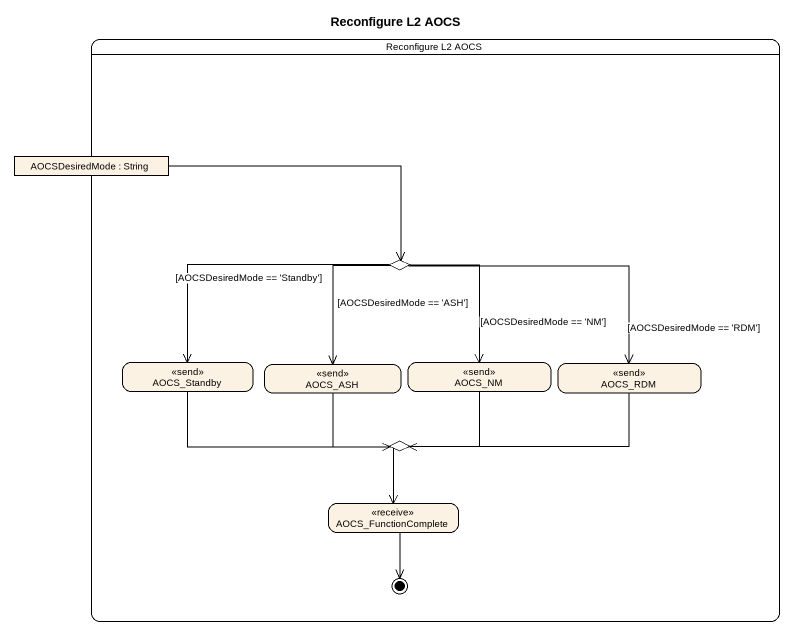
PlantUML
@startuml
title Reconfigure L2 AOCS
hide empty description
state "Reconfigure L2 AOCS" as Reconfigure_L2_AOCS {
  state "AOCSDesiredMode : String" as AOCSDesiredMode <<object>>
  state choice1 <<choice>>
  state AOCS_Standby <<send>>
  state AOCS_ASH <<send>>
  state AOCS_NM <<send>>
  state AOCS_RDM <<send>>
  state choice2 <<choice>>
  state AOCS_FunctionComplete <<receive>>
  AOCS_FunctionComplete --> [*]
}
AOCSDesiredMode -right-> choice1
choice1 -left-> AOCS_Standby : [AOCSDesiredMode == 'Standby']
choice1 --> AOCS_ASH : [AOCSDesiredMode == 'ASH']
choice1 --> AOCS_NM : [AOCSDesiredMode == 'NM']
choice1 -right-> AOCS_RDM : [AOCSDesiredMode == 'RDM']
AOCS_Standby -right-> choice2
AOCS_ASH --> choice2
AOCS_NM --> choice2
AOCS_RDM -left-> choice2
choice2 --> AOCS_FunctionComplete
@enduml
